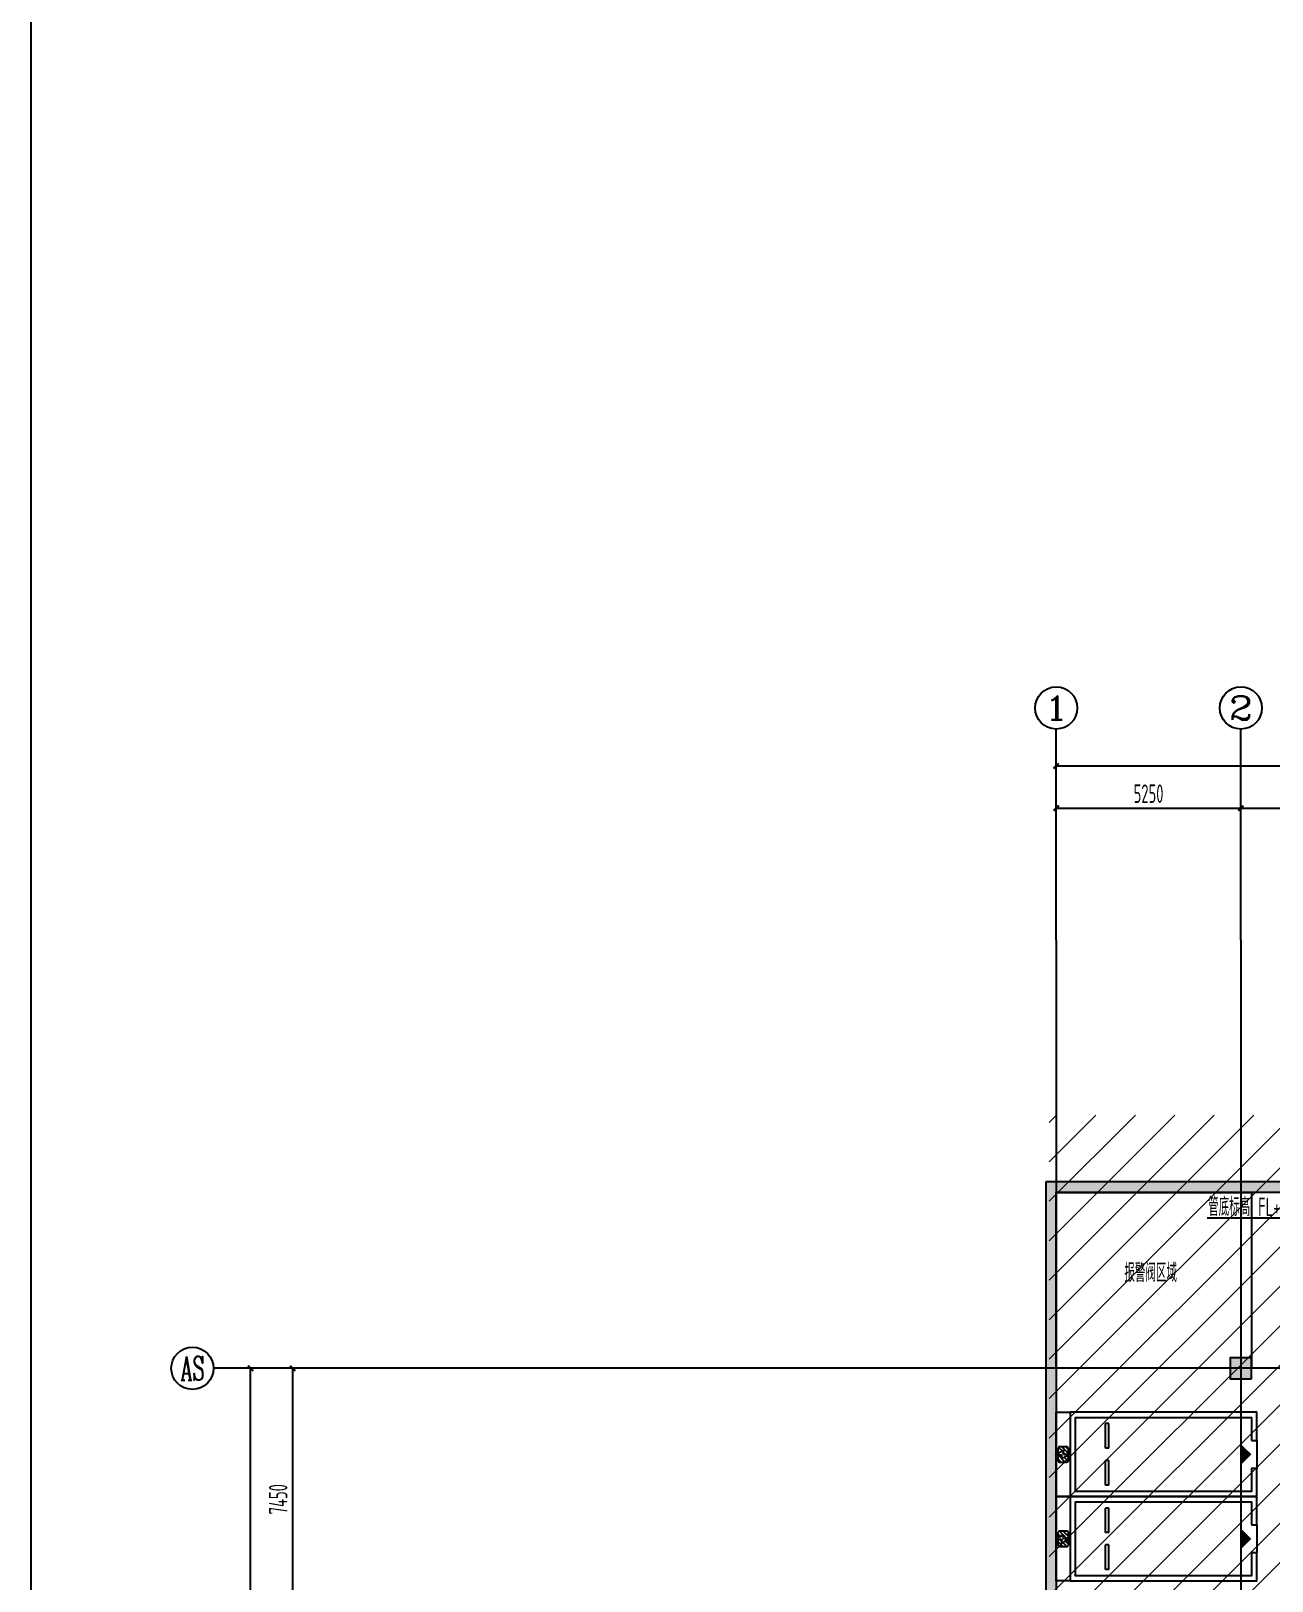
# Model space of a CAD drawing. Extents: x -20827274 to 1300756471, y -549375 to 3431892.
# Drawn here: x -124307 to -89024, y -173860 to -129776 of the extents above; entities that cross this region are included whole.
import ezdxf
from ezdxf.enums import TextEntityAlignment as Align

# ---------------------------------------------------------------- set-up
doc = ezdxf.new("R2010")
doc.units = 0
doc.header["$LTSCALE"] = 10
doc.linetypes.add('暖附图底图$0$DASH', pattern=[0.35, 0.25, -0.1])
doc.linetypes.add('暖附图底图$0$DOTE', pattern=[2.42, 2, -0.2, 0.02, -0.2])
for name, color, linetype in [('1-zs', 3, 'Continuous'), ('1-暖通标注', 4, 'Continuous'), ('1-标注暖通', 4, 'Continuous'), ('A-PUB_TITLE', 4, 'Continuous'), ('AXIS_TEXT', 7, 'Continuous'), ('PUB_HATCH', 8, 'Continuous'), ('暖附图底图$0$00-停车位', 8, 'Continuous'), ('暖附图底图$0$1-标注暖通', 8, 'Continuous'), ('暖附图底图$0$A-COLUMN', 8, 'Continuous'), ('暖附图底图$0$A-PUB_HATCH', 8, 'Continuous'), ('暖附图底图$0$A-ROOM_NAME', 8, 'Continuous'), ('暖附图底图$0$A-WALL', 8, 'Continuous'), ('暖附图底图$0$AXIS', 8, 'Continuous'), ('暖附图底图$0$AXIS_TEXT', 8, 'Continuous'), ('暖附图底图$0$car', 8, 'Continuous'), ('暖附图底图$0$DOTE', 8, 'Continuous'), ('暖附图底图$0$PUB_HATCH', 8, 'Continuous')]:
    doc.layers.add(name, color=color, linetype=linetype)
doc.layers.add('F-非人防区', color=105, linetype='Continuous', lineweight=15)
doc.styles.add('8B2_02', font='tssdeng.shx', dxfattribs={"width": 0.6, "bigfont": 'TSSDCHN.shx'})
doc.styles.add('COMPLEX', font='COMPLEX.shx', dxfattribs={"width": 0.65})
doc.styles.add('暖附图底图$0$8B2_02', font='tssdeng.shx', dxfattribs={"width": 0.6, "bigfont": 'TSSDCHN.shx'})
doc.styles.add('暖附图底图$0$8B2_02_T3', font='tssdeng.shx', dxfattribs={"width": 0.6, "bigfont": 'TSSDCHN.shx'})
doc.styles.add('暖附图底图$0$_TCH_AXIS', font='COMPLEX', dxfattribs={"bigfont": 'GBCBIG'})
doc.dimstyles.new('暖附图底图$0$_TCH_ARCH&&150', dxfattribs={"dimtxt": 525, "dimasz": 150, "dimexe": 375, "dimexo": 450, "dimgap": 150, "dimtad": 1, "dimdec": 0, "dimrnd": 50, "dimzin": 0, "dimdsep": 46, "dimtxsty": '暖附图底图$0$8B2_02_T3', "dimblk": '暖附图底图$0$_ArchTick', "dimcen": 0.09, "dimclrt": 7, "dimazin": 2, "dimtfac": 1, "dimtdec": 0, "dimtix": 1, "dimtmove": 2, "dimatfit": 3, "dimfxl": 0, "dimtolj": 1, "dimtzin": 0, "dimarcsym": 0})

# ---------------------------------------------------------------- blocks, each defined once
blk = doc.blocks.new('暖附图底图$0$车位2400x5300')
at = {"layer": '暖附图底图$0$00-停车位', "color": 251}
for p, q in [((-875, -1000), (-175, -1000)), ((-875, -1100), (-875, -1000)), ((-875, -1100), (-175, -1100)), ((-175, -1100), (-175, -1000)), ((175, -1000), (875, -1000)), ((175, -1100), (175, -1000)), ((175, -1100), (875, -1100)), ((875, -1100), (875, -1000)), ((400, -5300), (-400, -5300))]:
    blk.add_line(p, q, dxfattribs=at)
blk.add_lwpolyline([(400, -5150), (400, -5300), (1200, -5300), (1200, 0), (-1200, 0), (-1200, -5300), (-400, -5300), (-400, -5150), (-1050, -5150), (-1050, -150), (1050, -150), (1050, -5150), (400, -5150)], dxfattribs=at)
blk.add_lwpolyline([(0, -5150, 0, 600, 0), (0, -4850, 600, 600, 0)], format="xyseb", dxfattribs=at)
blk = doc.blocks.new('暖附图底图$0$A$C2EF10B80')
at = {"layer": '暖附图底图$0$A-PUB_HATCH'}
h = blk.add_hatch(dxfattribs=at)
h.set_pattern_fill('ANSI31', color=256, scale=50, angle=-16.4434)
h.set_pattern_definition([(45, (6188.46, 7099.97), (-56.1266, 56.1266), [])])
h.paths.add_polyline_path([(-983, -100, 0.414214), (-1033, -50), (-1184, -50), (-1091, -207), (-1210, -207), (-1204, -250), (-983, -250)])
h.paths.add_polyline_path([(-983, -250), (-1204, -250), (-1190, -350), (-1033, -350, 0.414213), (-983, -300)])
h.paths.add_polyline_path([(-1262, -250), (-1417, -250), (-1417, -300, 0.414215), (-1367, -350), (-1207, -350)])
h.paths.add_polyline_path([(-1221, -50), (-1367, -50, 0.414214), (-1417, -100), (-1417, -250), (-1262, -250), (-1320, -146), (-1212, -146)])
at = {"layer": '暖附图底图$0$car', "linetype": '暖附图底图$0$DASH', "ltscale": 0.5}
blk.add_line((-1367, -350), (-1033, -350), dxfattribs=at)
at = {"layer": '暖附图底图$0$car', "linetype": '暖附图底图$0$DASH'}
blk.add_lwpolyline([(-2400, 0), (0, 0), (0, -400), (-2400, -400)], close=True, dxfattribs=at)
at = {"layer": '暖附图底图$0$car', "linetype": '暖附图底图$0$DASH', "ltscale": 0.5}
blk.add_lwpolyline([(-1320, -146), (-1185, -390), (-1210, -207), (-1091, -207), (-1227, 23), (-1212, -146)], close=True, dxfattribs=at)
for points in [[(-1367, -50, 0.414214), (-1417, -100), (-1417, -300)], [(-1033, -350, 0.414214), (-983, -300), (-983, -100, 0.414214), (-1033, -50), (-1367, -50)]]:
    blk.add_lwpolyline(points, format="xyb", dxfattribs=at)
at = {"layer": '暖附图底图$0$car', "linetype": '暖附图底图$0$DASH'}
blk.add_arc((-1367, -300), 50, 180, 270, dxfattribs=at)
blk = doc.blocks.new('_FZH')
blk.add_lwpolyline([(-0.5, -0.5), (0.5, -0.5), (0.5, 0.5), (-0.5, 0.5)], close=True)
at = {"layer": 'PUB_HATCH'}
blk.add_solid([(-0.5, -0.5), (0.5, -0.5), (-0.5, 0.5), (0.5, 0.5)], dxfattribs=at)
blk = doc.blocks.new('_AXISO')
blk.add_circle((0, 0), 0.5)
at = {"layer": 'AXIS_TEXT', "style": 'COMPLEX', "width": 1.041667}
blk.add_attdef('A', text='', height=0.56, dxfattribs=at).set_placement((-0.25, -0.28), (0.25, -0.28), align=Align.FIT)
blk = doc.blocks.new('暖附图底图$0$_ArchTick')
at = {"color": 0, "linetype": 'ByBlock', "const_width": 0.4}
blk.add_lwpolyline([(-0.5, -0.5), (0.5, 0.5)], dxfattribs=at)
blk = doc.blocks.new('*D3206')
at = {"layer": 'Defpoints', "color": 0, "transparency": 16777216}
for p in [(-116867, -167810), (-113117, -167810), (-113117, -175260)]:
    blk.add_point(p, dxfattribs=at)
at = {"layer": '暖附图底图$0$AXIS', "color": 0, "lineweight": -2, "transparency": 16777216}
for p, q in [((-113567, -167810), (-117242, -167810)), ((-116867, -175260), (-116867, -167810)), ((-113567, -175260), (-117242, -175260))]:
    blk.add_line(p, q, dxfattribs=at)
at = {"layer": '暖附图底图$0$AXIS', "color": 0, "lineweight": -2, "transparency": 16777216, "xscale": 150, "yscale": 150, "zscale": 150}
for p, rotation in [((-116867, -167810), 90), ((-116867, -175260), 270)]:
    blk.add_blockref('暖附图底图$0$_ArchTick', p, dxfattribs=dict(at, rotation=rotation))
at = {"layer": '暖附图底图$0$AXIS', "color": 7, "transparency": 16777216, "insert": (-117280, -171535), "char_height": 525, "attachment_point": 5, "rotation": 90, "style": '暖附图底图$0$8B2_02_T3'}
blk.add_mtext('\\A1;7450', dxfattribs=at)
blk = doc.blocks.new('*D3208')
at = {"layer": 'Defpoints', "color": 0, "transparency": 16777216}
for p in [(-89909, -151879), (-95159, -155629), (-89909, -155629)]:
    blk.add_point(p, dxfattribs=at)
at = {"layer": '暖附图底图$0$AXIS', "color": 0, "lineweight": -2, "transparency": 16777216}
for p, q in [((-95159, -155179), (-95159, -151504)), ((-89909, -155179), (-89909, -151504)), ((-95159, -151879), (-89909, -151879))]:
    blk.add_line(p, q, dxfattribs=at)
at = {"layer": '暖附图底图$0$AXIS', "color": 0, "lineweight": -2, "transparency": 16777216, "xscale": 150, "yscale": 150, "zscale": 150, "rotation": 180}
blk.add_blockref('暖附图底图$0$_ArchTick', (-95159, -151879), dxfattribs=at)
at = {"layer": '暖附图底图$0$AXIS', "color": 0, "lineweight": -2, "transparency": 16777216, "xscale": 150, "yscale": 150, "zscale": 150}
blk.add_blockref('暖附图底图$0$_ArchTick', (-89909, -151879), dxfattribs=at)
at = {"layer": '暖附图底图$0$AXIS', "color": 7, "transparency": 16777216, "insert": (-92534, -151467), "char_height": 525, "attachment_point": 5, "style": '暖附图底图$0$8B2_02_T3'}
blk.add_mtext('\\A1;5250', dxfattribs=at)
blk = doc.blocks.new('*D3209')
at = {"layer": 'Defpoints', "color": 0, "transparency": 16777216}
for p in [(-82109, -151879), (-89909, -155629), (-82109, -155629)]:
    blk.add_point(p, dxfattribs=at)
at = {"layer": '暖附图底图$0$AXIS', "color": 0, "lineweight": -2, "transparency": 16777216}
for p, q in [((-89909, -155179), (-89909, -151504)), ((-82109, -155179), (-82109, -151504)), ((-89909, -151879), (-82109, -151879))]:
    blk.add_line(p, q, dxfattribs=at)
at = {"layer": '暖附图底图$0$AXIS', "color": 0, "lineweight": -2, "transparency": 16777216, "xscale": 150, "yscale": 150, "zscale": 150, "rotation": 180}
blk.add_blockref('暖附图底图$0$_ArchTick', (-89909, -151879), dxfattribs=at)
at = {"layer": '暖附图底图$0$AXIS', "color": 0, "lineweight": -2, "transparency": 16777216, "xscale": 150, "yscale": 150, "zscale": 150}
blk.add_blockref('暖附图底图$0$_ArchTick', (-82109, -151879), dxfattribs=at)
at = {"layer": '暖附图底图$0$AXIS', "color": 7, "transparency": 16777216, "insert": (-86009, -151467), "char_height": 525, "attachment_point": 5, "style": '暖附图底图$0$8B2_02_T3'}
blk.add_mtext('\\A1;7800', dxfattribs=at)
blk = doc.blocks.new('*D3267')
at = {"layer": 'Defpoints', "color": 0, "transparency": 16777216}
for p in [(106241, -150679), (-95159, -155629), (106241, -155629)]:
    blk.add_point(p, dxfattribs=at)
at = {"layer": '暖附图底图$0$AXIS', "color": 0, "lineweight": -2, "transparency": 16777216}
for p, q in [((-95159, -155179), (-95159, -150304)), ((106241, -155179), (106241, -150304)), ((-95159, -150679), (106241, -150679))]:
    blk.add_line(p, q, dxfattribs=at)
at = {"layer": '暖附图底图$0$AXIS', "color": 0, "lineweight": -2, "transparency": 16777216, "xscale": 150, "yscale": 150, "zscale": 150, "rotation": 180}
blk.add_blockref('暖附图底图$0$_ArchTick', (-95159, -150679), dxfattribs=at)
at = {"layer": '暖附图底图$0$AXIS', "color": 0, "lineweight": -2, "transparency": 16777216, "xscale": 150, "yscale": 150, "zscale": 150}
blk.add_blockref('暖附图底图$0$_ArchTick', (106241, -150679), dxfattribs=at)
at = {"layer": '暖附图底图$0$AXIS', "color": 7, "transparency": 16777216, "insert": (5541, -150267), "char_height": 525, "attachment_point": 5, "style": '暖附图底图$0$8B2_02_T3'}
blk.add_mtext('\\A1;201400', dxfattribs=at)
blk = doc.blocks.new('*D3268')
at = {"layer": 'Defpoints', "color": 0, "transparency": 16777216}
for p in [(-89909, -151879), (-95159, -155629), (-89909, -155629)]:
    blk.add_point(p, dxfattribs=at)
at = {"layer": '暖附图底图$0$AXIS', "color": 0, "lineweight": -2, "transparency": 16777216}
for p, q in [((-95159, -155179), (-95159, -151504)), ((-89909, -155179), (-89909, -151504)), ((-95159, -151879), (-89909, -151879))]:
    blk.add_line(p, q, dxfattribs=at)
at = {"layer": '暖附图底图$0$AXIS', "color": 0, "lineweight": -2, "transparency": 16777216, "xscale": 150, "yscale": 150, "zscale": 150, "rotation": 180}
blk.add_blockref('暖附图底图$0$_ArchTick', (-95159, -151879), dxfattribs=at)
at = {"layer": '暖附图底图$0$AXIS', "color": 0, "lineweight": -2, "transparency": 16777216, "xscale": 150, "yscale": 150, "zscale": 150}
blk.add_blockref('暖附图底图$0$_ArchTick', (-89909, -151879), dxfattribs=at)
at = {"layer": '暖附图底图$0$AXIS', "color": 7, "transparency": 16777216, "insert": (-92534, -151467), "char_height": 525, "attachment_point": 5, "style": '暖附图底图$0$8B2_02_T3'}
blk.add_mtext('\\A1;5250', dxfattribs=at)
blk = doc.blocks.new('*D3269')
at = {"layer": 'Defpoints', "color": 0, "transparency": 16777216}
for p in [(-82109, -151879), (-89909, -155629), (-82109, -155629)]:
    blk.add_point(p, dxfattribs=at)
at = {"layer": '暖附图底图$0$AXIS', "color": 0, "lineweight": -2, "transparency": 16777216}
for p, q in [((-89909, -155179), (-89909, -151504)), ((-82109, -155179), (-82109, -151504)), ((-89909, -151879), (-82109, -151879))]:
    blk.add_line(p, q, dxfattribs=at)
at = {"layer": '暖附图底图$0$AXIS', "color": 0, "lineweight": -2, "transparency": 16777216, "xscale": 150, "yscale": 150, "zscale": 150, "rotation": 180}
blk.add_blockref('暖附图底图$0$_ArchTick', (-89909, -151879), dxfattribs=at)
at = {"layer": '暖附图底图$0$AXIS', "color": 0, "lineweight": -2, "transparency": 16777216, "xscale": 150, "yscale": 150, "zscale": 150}
blk.add_blockref('暖附图底图$0$_ArchTick', (-82109, -151879), dxfattribs=at)
at = {"layer": '暖附图底图$0$AXIS', "color": 7, "transparency": 16777216, "insert": (-86009, -151467), "char_height": 525, "attachment_point": 5, "style": '暖附图底图$0$8B2_02_T3'}
blk.add_mtext('\\A1;7800', dxfattribs=at)
blk = doc.blocks.new('*D3327')
at = {"layer": 'Defpoints', "color": 0, "transparency": 16777216}
for p in [(-118067, -167810), (-113117, -167810), (-113117, -376260)]:
    blk.add_point(p, dxfattribs=at)
at = {"layer": '暖附图底图$0$AXIS', "color": 0, "lineweight": -2, "transparency": 16777216}
for p, q in [((-113567, -167810), (-118442, -167810)), ((-118067, -376260), (-118067, -167810)), ((-113567, -376260), (-118442, -376260))]:
    blk.add_line(p, q, dxfattribs=at)
at = {"layer": '暖附图底图$0$AXIS', "color": 0, "lineweight": -2, "transparency": 16777216, "xscale": 150, "yscale": 150, "zscale": 150}
for p, rotation in [((-118067, -167810), 90), ((-118067, -376260), 270)]:
    blk.add_blockref('暖附图底图$0$_ArchTick', p, dxfattribs=dict(at, rotation=rotation))
at = {"layer": '暖附图底图$0$AXIS', "color": 7, "transparency": 16777216, "insert": (-118480, -272035), "char_height": 525, "attachment_point": 5, "rotation": 90, "style": '暖附图底图$0$8B2_02_T3'}
blk.add_mtext('\\A1;208450', dxfattribs=at)
blk = doc.blocks.new('*D3351')
at = {"layer": 'Defpoints', "color": 0, "transparency": 16777216}
for p in [(-116867, -167810), (-113117, -167810), (-113117, -175260)]:
    blk.add_point(p, dxfattribs=at)
at = {"layer": '暖附图底图$0$AXIS', "color": 0, "lineweight": -2, "transparency": 16777216}
for p, q in [((-113567, -167810), (-117242, -167810)), ((-116867, -175260), (-116867, -167810)), ((-113567, -175260), (-117242, -175260))]:
    blk.add_line(p, q, dxfattribs=at)
at = {"layer": '暖附图底图$0$AXIS', "color": 0, "lineweight": -2, "transparency": 16777216, "xscale": 150, "yscale": 150, "zscale": 150}
for p, rotation in [((-116867, -167810), 90), ((-116867, -175260), 270)]:
    blk.add_blockref('暖附图底图$0$_ArchTick', p, dxfattribs=dict(at, rotation=rotation))
at = {"layer": '暖附图底图$0$AXIS', "color": 7, "transparency": 16777216, "insert": (-117280, -171535), "char_height": 525, "attachment_point": 5, "rotation": 90, "style": '暖附图底图$0$8B2_02_T3'}
blk.add_mtext('\\A1;7450', dxfattribs=at)
blk = doc.blocks.new('暖附图底图$0$AFSFCS')
at = {"layer": '暖附图底图$0$PUB_HATCH'}
for points in [[(-95158.6, -162810.4), (-95458.6, -162510.4), (-95458.6, -220260.4), (-95158.6, -220260.4)], [(-86733.4, -162810.4), (-86733.4, -162510.4), (-95458.6, -162510.4), (-95158.6, -162810.4)]]:
    blk.add_hatch(color=256, dxfattribs=at).paths.add_polyline_path(points)
at = {"linetype": '暖附图底图$0$DASH'}
blk.add_lwpolyline([(-89608.6, -167810.4), (-95158.6, -167810.4), (-95158.6, -162810.4), (-89608.6, -162810.4)], close=True, dxfattribs=at)
at = {"layer": '暖附图底图$0$A-WALL'}
for p, q in [((-95458.6, -162510.4), (-95458.6, -220260.4)), ((-86733.4, -162510.4), (-95458.6, -162510.4)), ((-95158.6, -162810.4), (-95158.6, -220260.4)), ((-86733.4, -162810.4), (-95158.6, -162810.4))]:
    blk.add_line(p, q, dxfattribs=at)
at = {"layer": '暖附图底图$0$AXIS'}
for p, q in [((-95158.6, -155629.3), (-95158.6, -149629.3)), ((-89908.6, -155629.3), (-89908.6, -149629.3)), ((-113117.3, -167810.4), (-119117.3, -167810.4))]:
    blk.add_line(p, q, dxfattribs=at)
at = {"layer": '暖附图底图$0$DOTE', "color": 127, "linetype": '暖附图底图$0$DOTE', "ltscale": 1.5}
for p, q in [((-95158.6, -155629.3), (-95158.6, -385768.2)), ((-89908.6, -155629.3), (-89908.6, -385768.2)), ((145070.3, -167810.4), (-113567.3, -167810.4))]:
    blk.add_line(p, q, dxfattribs=at)
at = {"rotation": 89.99999732376651}
for p in [(-95158.6, -169060.4), (-95158.6, -171460.4)]:
    blk.add_blockref('暖附图底图$0$A$C2EF10B80', p, dxfattribs=at)
at = {"layer": '暖附图底图$0$00-停车位', "rotation": 89.99999999229208}
for p in [(-94758.6, -170260.4), (-94758.6, -172660.4)]:
    blk.add_blockref('暖附图底图$0$车位2400x5300', p, dxfattribs=at)
at = {"layer": '暖附图底图$0$A-COLUMN', "xscale": 600, "yscale": 600, "zscale": 600, "rotation": 90}
blk.add_blockref('_FZH', (-89908.6, -167810.4), dxfattribs=at)
at = {"layer": '暖附图底图$0$AXIS'}
ref = blk.add_blockref('_AXISO', (-95158.6, -149029.3), dxfattribs=dict(at, xscale=1200, yscale=1200, zscale=1200))
ref.add_attrib('A', '1', dxfattribs={"layer": '暖附图底图$0$AXIS_TEXT', "height": 678.8, "style": '暖附图底图$0$_TCH_AXIS', "width": 2.333333}).set_placement((-95498, -149368.7), (-94819.2, -149368.7), align=Align.FIT)
ref = blk.add_blockref('_AXISO', (-89908.6, -149029.3), dxfattribs=dict(at, xscale=1200, yscale=1200, zscale=1200))
ref.add_attrib('A', '2', dxfattribs={"layer": '暖附图底图$0$AXIS_TEXT', "height": 678.8, "style": '暖附图底图$0$_TCH_AXIS', "width": 1.5}).set_placement((-90248, -149368.7), (-89569.2, -149368.7), align=Align.FIT)
ref = blk.add_blockref('_AXISO', (-119717.3, -167810.4), dxfattribs=dict(at, xscale=1200, yscale=1200, zscale=1200))
ref.add_attrib('A', 'AS', dxfattribs={"layer": '暖附图底图$0$AXIS_TEXT', "height": 678.82, "style": '暖附图底图$0$_TCH_AXIS', "width": 0.6}).set_placement((-120056.7, -168149.8), (-119377.9, -168149.8), align=Align.FIT)
at = {"layer": '暖附图底图$0$A-ROOM_NAME', "style": '暖附图底图$0$8B2_02', "width": 0.6}
blk.add_text('报警阀区域', height=525, dxfattribs=at).set_placement((-93221.6, -165353.8))
at = {"layer": '暖附图底图$0$AXIS'}
for p1, p2, distance, picture, middle in [((-95158.6, -155629.3), (106241.4, -155629.3), 4950, '*D3267', (5541.4, -150266.8)), ((-95158.6, -155629.3), (-89908.6, -155629.3), 3750, '*D3208', (-92533.6, -151466.8)), ((-95158.6, -155629.3), (-89908.6, -155629.3), 3750, '*D3268', (-92533.6, -151466.8)), ((-89908.6, -155629.3), (-82108.6, -155629.3), 3750, '*D3209', (-86008.6, -151466.8)), ((-89908.6, -155629.3), (-82108.6, -155629.3), 3750, '*D3269', (-86008.6, -151466.8)), ((-113117.3, -376260.4), (-113117.3, -167810.4), 4950, '*D3327', (-118479.8, -272035.4)), ((-113117.3, -175260.4), (-113117.3, -167810.4), 3750, '*D3206', (-117279.8, -171535.4)), ((-113117.3, -175260.4), (-113117.3, -167810.4), 3750, '*D3351', (-117279.8, -171535.4))]:
    dim = blk.add_aligned_dim(p1=p1, p2=p2, distance=distance, dimstyle='暖附图底图$0$_TCH_ARCH&&150', dxfattribs=at)
    dim.commit()
    dim.dimension.update_dxf_attribs({"geometry": picture, "text_midpoint": middle})
blk = doc.blocks.new('暖附图底图')
at = {"layer": '暖附图底图$0$1-标注暖通', "linetype": '暖附图底图$0$DASH'}
blk.add_blockref('暖附图底图$0$AFSFCS', (500000, 0), dxfattribs=at)

msp = doc.modelspace()

# ---------------------------------------------------------------- hatches: boundary and pattern name
at = {"layer": 'F-非人防区'}
h = msp.add_hatch(dxfattribs=at)
h.set_pattern_fill('ANSI31', color=8, scale=500)
h.set_pattern_definition([(45, (-67108.6, 126739.6), (-561.266, 561.266), [])])
edge = h.paths.add_edge_path()
edge.add_line((26041.4, -160910.4), (26041.4, -174910.4))
edge.add_line((26041.4, -174910.4), (44466.4, -174910.4))
edge.add_line((44466.4, -174910.4), (44466.4, -230535.4))
edge.add_line((44466.4, -230535.4), (29591.4, -230535.4))
edge.add_line((29591.4, -230535.4), (29591.4, -228585.4))
edge.add_line((29591.4, -228585.4), (32466.4, -228585.4))
edge.add_line((32466.4, -228585.4), (32466.4, -223185.4))
edge.add_line((32466.4, -223185.4), (6116.4, -223185.4))
edge.add_line((6116.4, -223185.4), (6116.4, -236210.4))
edge.add_line((6116.4, -236210.4), (5916.4, -236210.4))
edge.add_line((5916.4, -236210.4), (5921.1, -289912.2))
edge.add_line((5921.1, -289912.2), (35191.4, -289912.2))
edge.add_line((35191.4, -289912.2), (35191.4, -296310.4))
edge.add_line((35191.4, -296310.4), (35041.4, -296310.4))
edge.add_line((35041.4, -296310.4), (35041.4, -296910.4))
edge.add_line((35041.4, -296910.4), (35641.4, -296910.4))
edge.add_line((35641.4, -296910.4), (44736.4, -305099.6))
edge.add_line((44736.4, -305099.6), (22456.5, -329844))
edge.add_line((22456.5, -329844), (22456.5, -340006.4))
edge.add_line((22456.5, -340006.4), (-13248.1, -379660.4))
edge.add_line((-13248.1, -379660.4), (-90108.6, -379660.4))
edge.add_line((-90108.6, -379660.4), (-90108.6, -373660.4))
edge.add_line((-90108.6, -373660.4), (-91358.6, -373660.4))
edge.add_arc((-91358.6, -361660.4), 12000, 180, 270, ccw=False)
edge.add_line((-103358.6, -361660.4), (-103358.6, -333450.4))
edge.add_line((-103358.6, -333450.4), (-95358.6, -333436.6))
edge.add_line((-95358.6, -333436.6), (-95358.6, -160610.4))
edge.add_line((-95358.6, -160610.4), (-86333.4, -160610.4))
edge.add_line((-86333.4, -160610.4), (-86333.6, -149790))
edge.add_line((-86333.6, -149790), (-73433.4, -149790))
edge.add_line((-73433.4, -149790), (-73433.4, -160610.4))
edge.add_line((-73433.4, -160610.4), (26041.4, -160910.4))

# ---------------------------------------------------------------- linework, layer by layer
at = {"layer": '1-暖通标注'}
msp.add_line((-90865.8, -163529.4), (-87761.1, -163529.4), dxfattribs=at)
at = {"layer": 'A-PUB_TITLE'}
msp.add_lwpolyline([(172693.4, -61755.5), (172693.4, -481755.5), (-124306.6, -481755.5), (-124306.6, -61755.5)], close=True, dxfattribs=at)

# ---------------------------------------------------------------- block references
at = {"layer": '1-zs'}
msp.add_blockref('暖附图底图', (-500000, 0), dxfattribs=at)

# ---------------------------------------------------------------- texts
at = {"layer": '1-标注暖通', "style": '8B2_02', "width": 0.6}
for s, p in [('管底标高', (-90838.9, -163480.5)), ('FL+1.4m', (-89420.2, -163480.5))]:
    msp.add_text(s, height=525, dxfattribs=at).set_placement(p)

doc.saveas('drawing.dxf')
